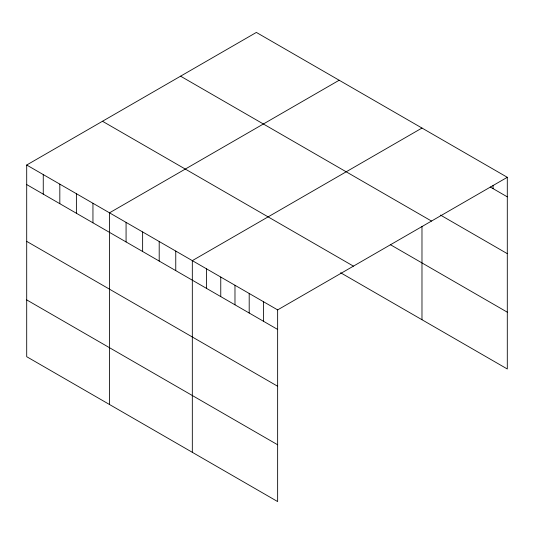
<?xml version="1.0" encoding="UTF-8"?>
<svg xmlns="http://www.w3.org/2000/svg" width="534" height="534" viewBox="0 0 534 534"><rect width="100%" height="100%" fill="white"/><g stroke="black" fill="none" stroke-linecap="round" stroke-linejoin="round"><path stroke-width="0.8" d="M26.7 165.019L277.64 309.894L277.64 501.573L26.7 356.699L26.7 165.019L256.36 32.427L507.3 177.301L507.3 368.981L340.612 272.747M339.17 80.234L109.51 212.826L109.51 404.505M421.98 128.047L192.32 260.639L192.32 452.318M277.64 309.894L507.3 177.301M490.239 187L507.3 196.852M440.463 215.069L507.3 253.657M180.572 76.182L431.512 221.063M390.294 244.632L507.3 312.183M102.488 121.265L353.428 266.139M26.7 184.57L277.64 329.445M26.7 241.368L277.64 386.249M26.7 299.894L277.64 444.775M493.082 185.385L493.082 188.642M421.98 226.343L421.98 319.726M263.422 301.69L263.422 321.234M249.198 293.48L249.198 313.024M234.98 285.269L234.98 304.821M220.762 277.059L220.762 296.61M206.538 268.849L206.538 288.4M175.759 251.073L175.759 270.625M159.199 241.515L159.199 261.066M142.631 231.95L142.631 251.501M126.071 222.391L126.071 241.942M92.949 203.267L92.949 222.818M76.389 193.702L76.389 213.253M59.821 184.143L59.821 203.694M43.261 174.578L43.261 194.129"/></g></svg>
